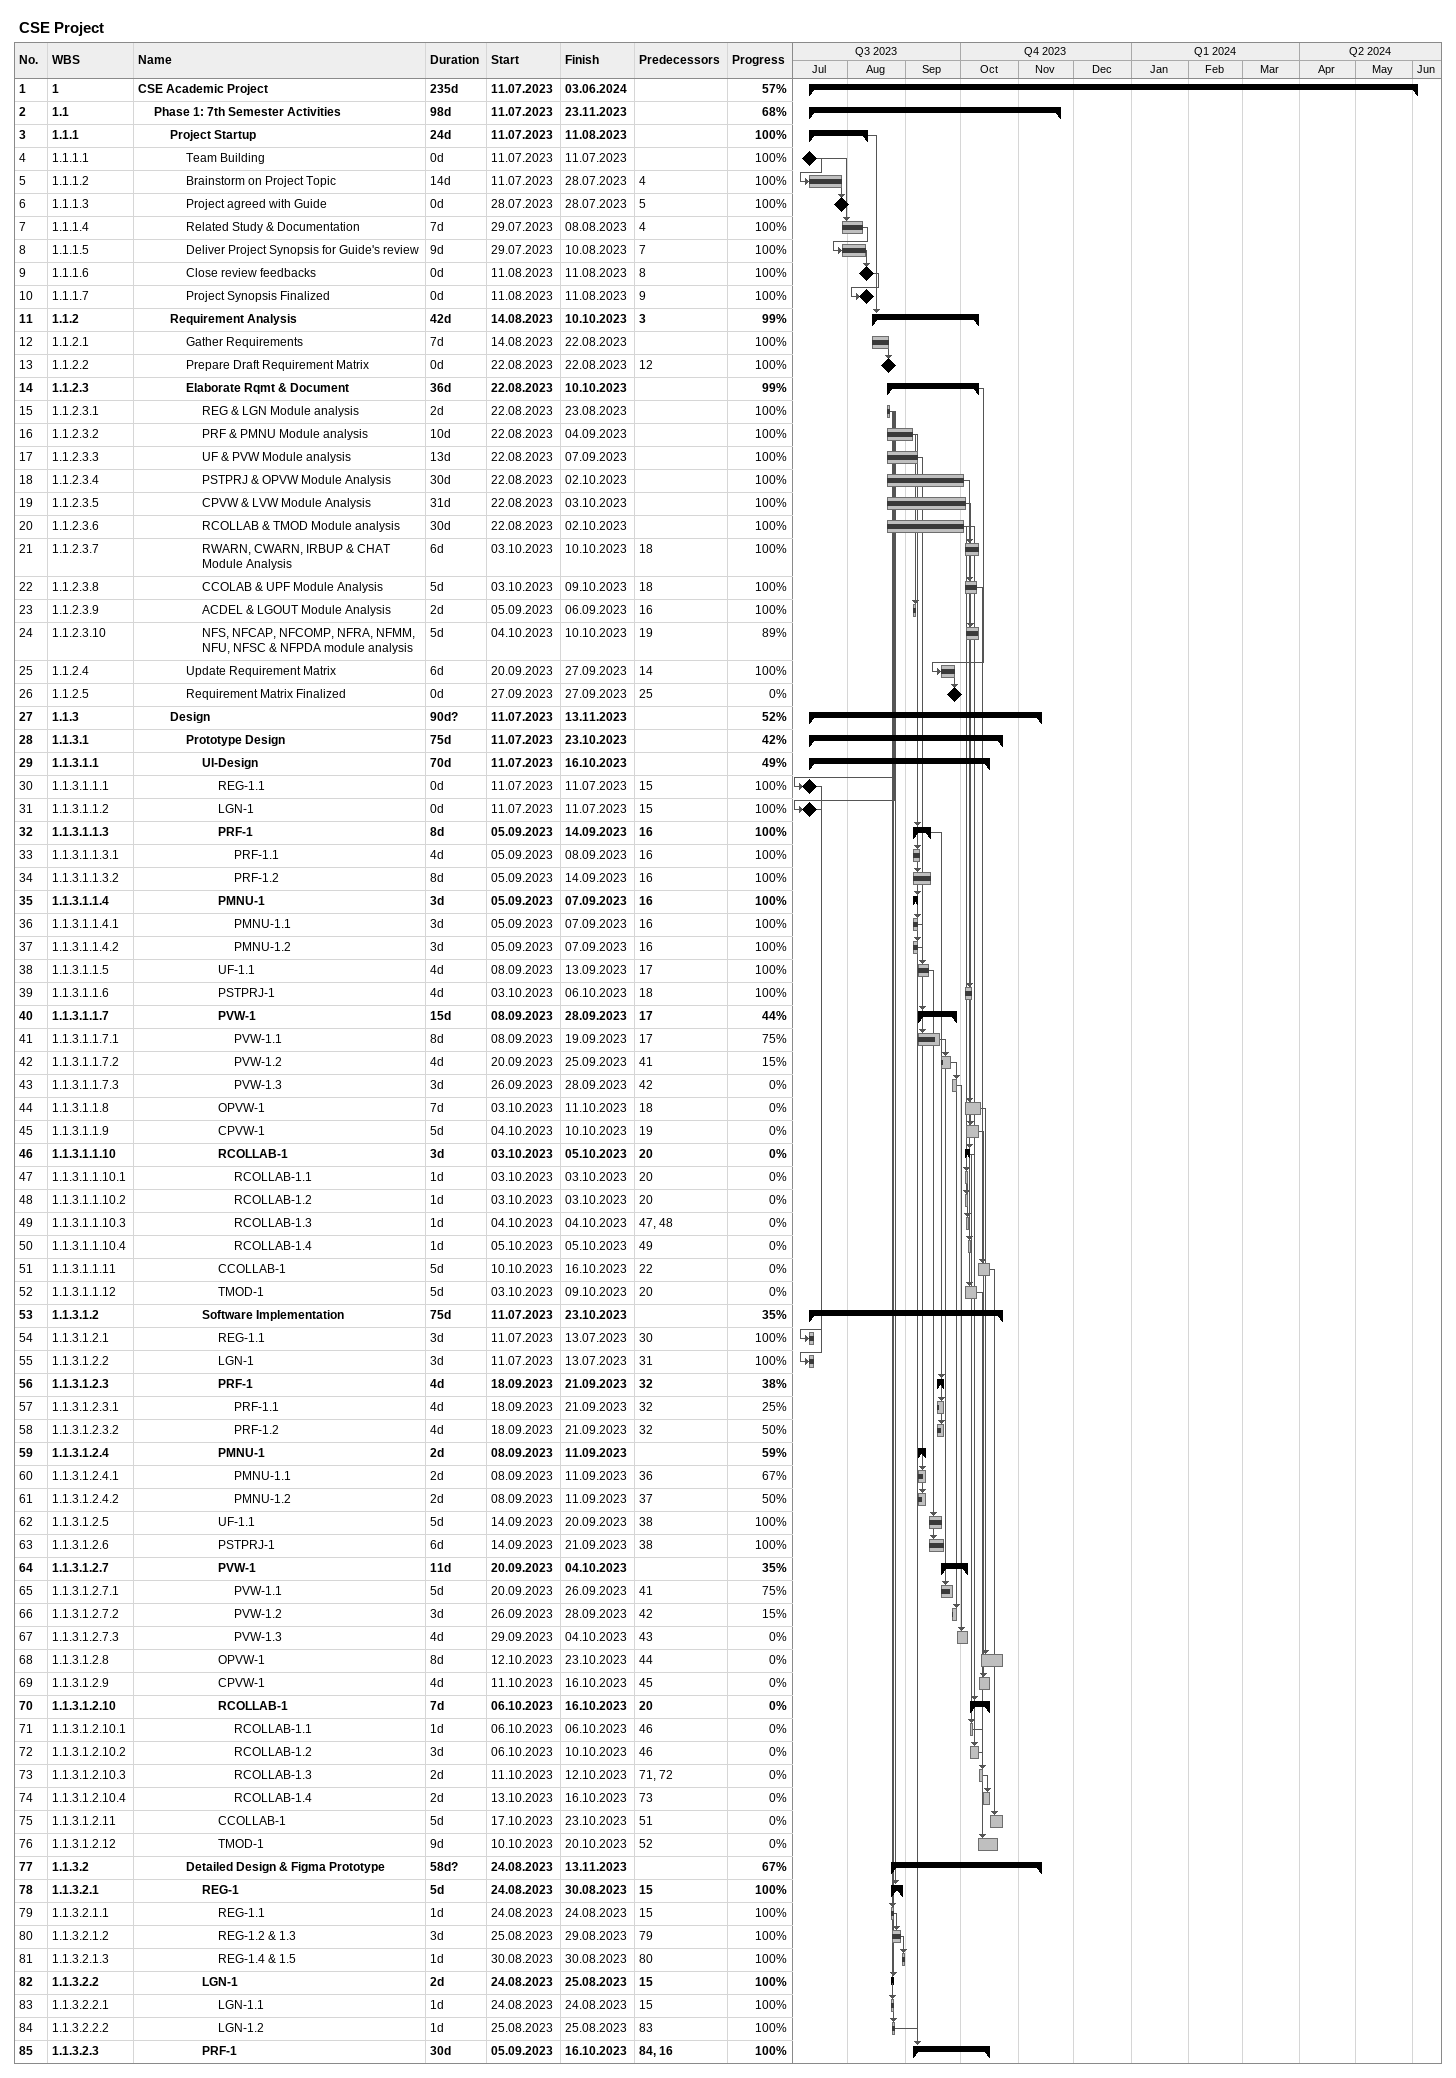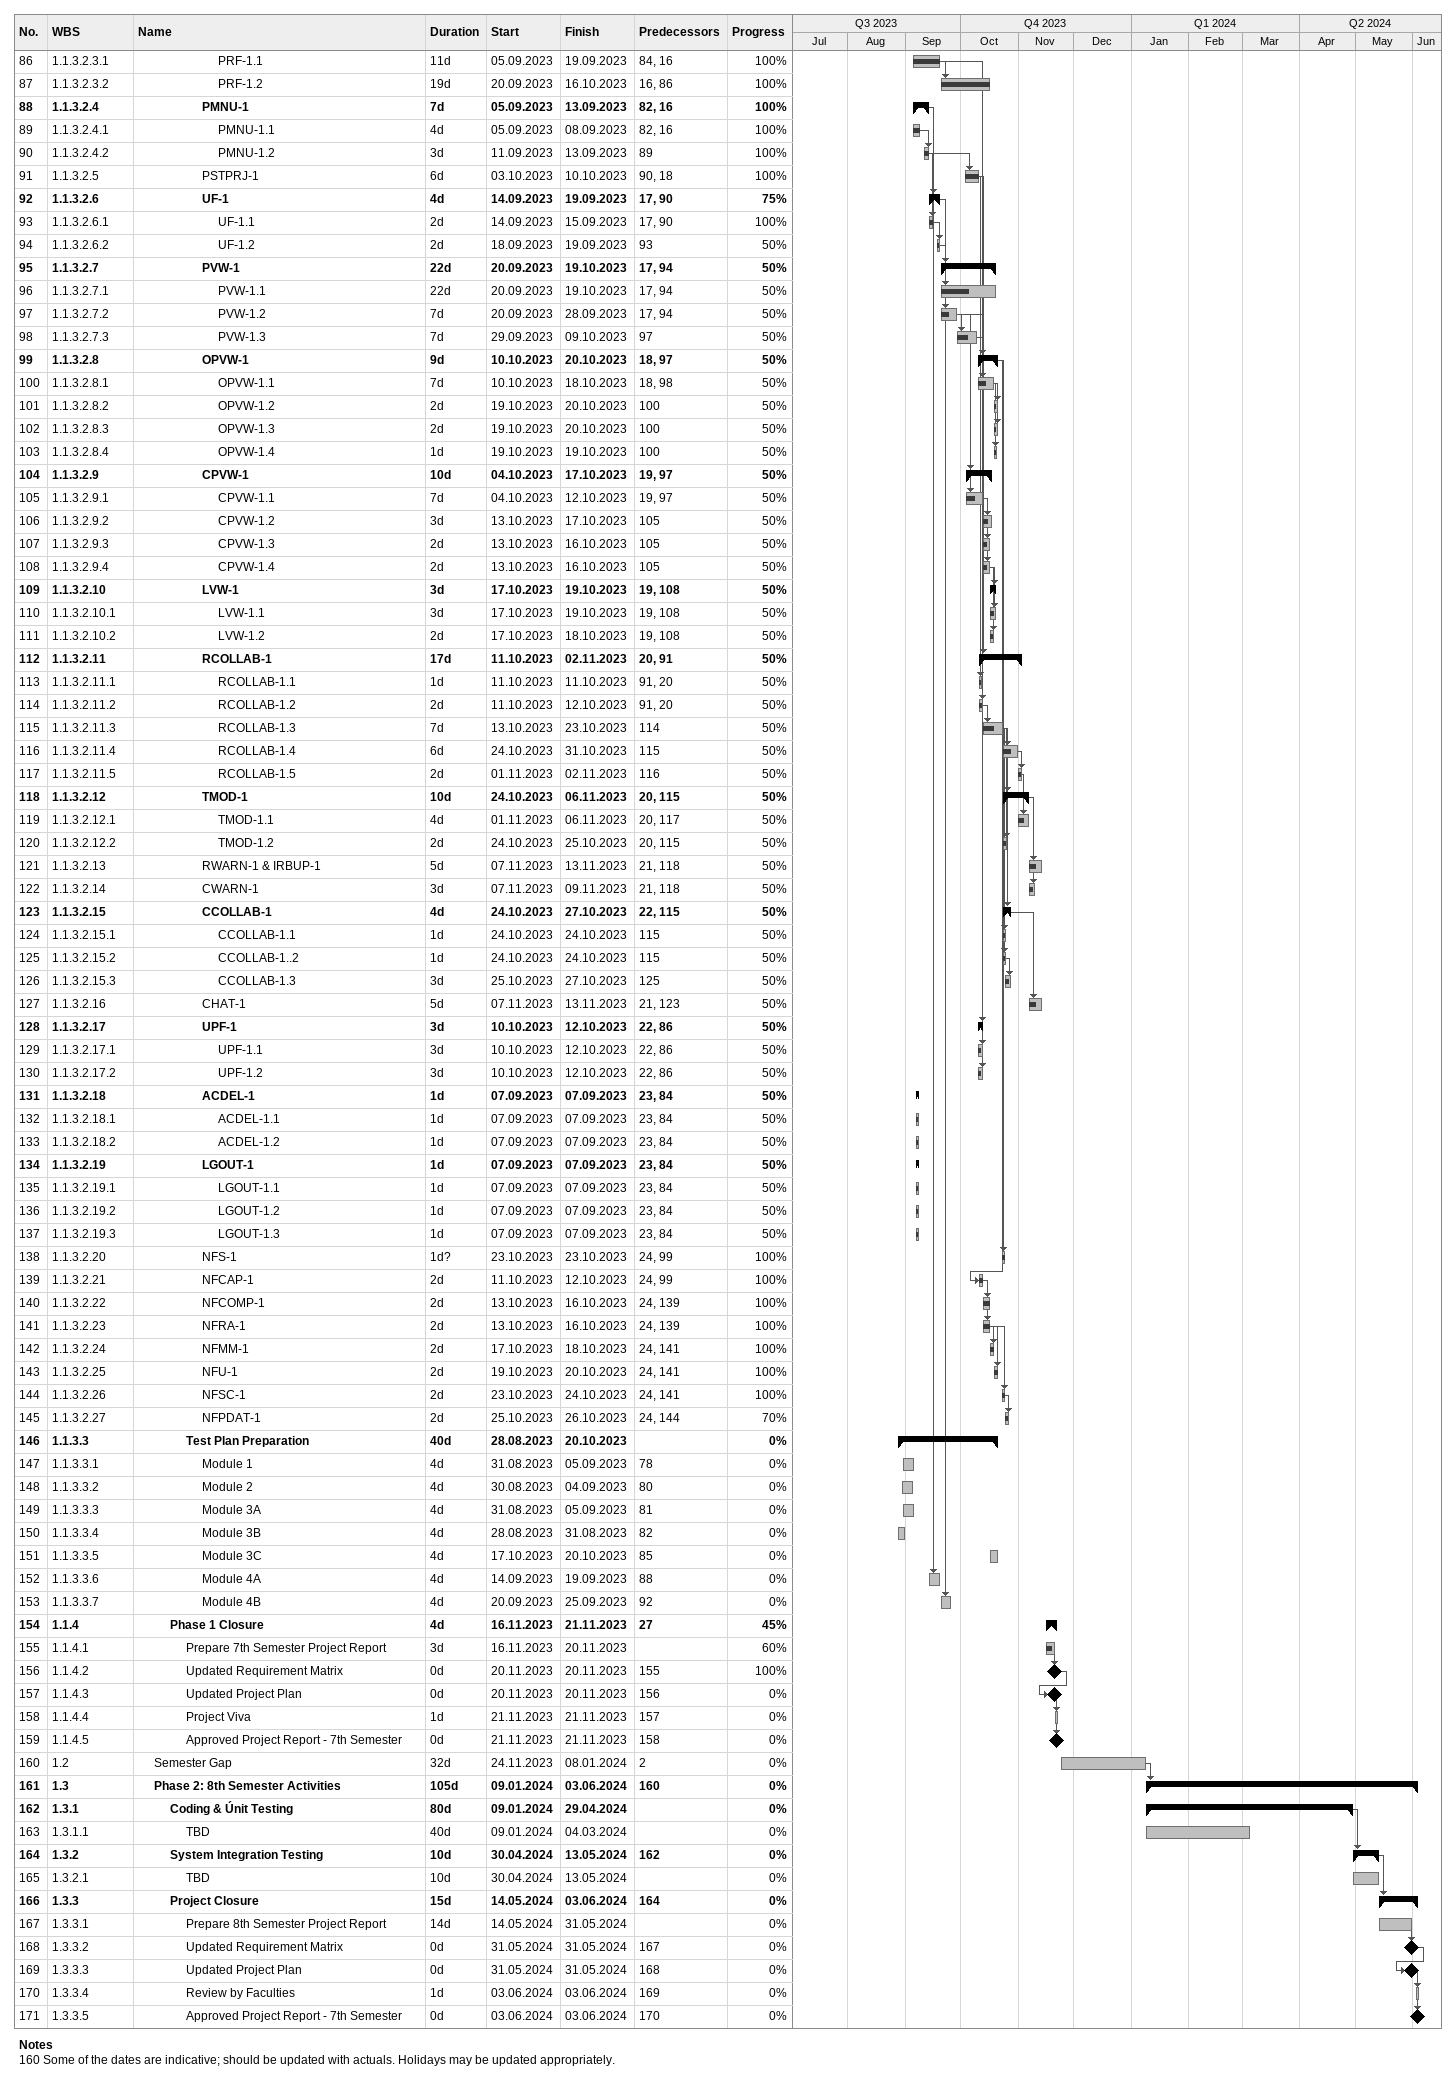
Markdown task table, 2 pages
CSE Project

| ID | WBS | Task | Duration | Start | Finish | Predecessors | % complete |
|---|---|---|---|---|---|---|---|
| 1 | 1 | **CSE Academic Project** | 235d | 2023-07-11 | 2024-06-03 |  | 57 |
| 2 | 1.1 | **Phase 1: 7th Semester Activities** | 98d | 2023-07-11 | 2023-11-23 |  | 68 |
| 3 | 1.1.1 | **Project Startup** | 24d | 2023-07-11 | 2023-08-11 |  | 100 |
| 4 | 1.1.1.1 | Team Building | 0d | 2023-07-11 | 2023-07-11 |  | 100 |
| 5 | 1.1.1.2 | Brainstorm on Project Topic | 14d | 2023-07-11 | 2023-07-28 | 4 | 100 |
| 6 | 1.1.1.3 | Project agreed with Guide | 0d | 2023-07-28 | 2023-07-28 | 5 | 100 |
| 7 | 1.1.1.4 | Related Study & Documentation | 7d | 2023-07-29 | 2023-08-08 | 4 | 100 |
| 8 | 1.1.1.5 | Deliver Project Synopsis for Guide's review | 9d | 2023-07-29 | 2023-08-10 | 7 | 100 |
| 9 | 1.1.1.6 | Close review feedbacks | 0d | 2023-08-11 | 2023-08-11 | 8 | 100 |
| 10 | 1.1.1.7 | Project Synopsis Finalized | 0d | 2023-08-11 | 2023-08-11 | 9 | 100 |
| 11 | 1.1.2 | **Requirement Analysis** | 42d | 2023-08-14 | 2023-10-10 | 3 | 99 |
| 12 | 1.1.2.1 | Gather Requirements | 7d | 2023-08-14 | 2023-08-22 |  | 100 |
| 13 | 1.1.2.2 | Prepare Draft Requirement Matrix | 0d | 2023-08-22 | 2023-08-22 | 12 | 100 |
| 14 | 1.1.2.3 | **Elaborate Rqmt & Document** | 36d | 2023-08-22 | 2023-10-10 |  | 99 |
| 15 | 1.1.2.3.1 | REG & LGN Module analysis | 2d | 2023-08-22 | 2023-08-23 |  | 100 |
| 16 | 1.1.2.3.2 | PRF & PMNU Module analysis | 10d | 2023-08-22 | 2023-09-04 |  | 100 |
| 17 | 1.1.2.3.3 | UF & PVW Module analysis | 13d | 2023-08-22 | 2023-09-07 |  | 100 |
| 18 | 1.1.2.3.4 | PSTPRJ & OPVW Module Analysis | 30d | 2023-08-22 | 2023-10-02 |  | 100 |
| 19 | 1.1.2.3.5 | CPVW & LVW Module Analysis | 31d | 2023-08-22 | 2023-10-03 |  | 100 |
| 20 | 1.1.2.3.6 | RCOLLAB & TMOD Module analysis | 30d | 2023-08-22 | 2023-10-02 |  | 100 |
| 21 | 1.1.2.3.7 | RWARN, CWARN, IRBUP & CHAT Module Analysis | 6d | 2023-10-03 | 2023-10-10 | 18 | 100 |
| 22 | 1.1.2.3.8 | CCOLAB & UPF Module Analysis | 5d | 2023-10-03 | 2023-10-09 | 18 | 100 |
| 23 | 1.1.2.3.9 | ACDEL & LGOUT Module Analysis | 2d | 2023-09-05 | 2023-09-06 | 16 | 100 |
| 24 | 1.1.2.3.10 | NFS, NFCAP, NFCOMP, NFRA, NFMM, NFU, NFSC & NFPDA module analysis | 5d | 2023-10-04 | 2023-10-10 | 19 | 89 |
| 25 | 1.1.2.4 | Update Requirement Matrix | 6d | 2023-09-20 | 2023-09-27 | 14 | 100 |
| 26 | 1.1.2.5 | Requirement Matrix Finalized | 0d | 2023-09-27 | 2023-09-27 | 25 | 0 |
| 27 | 1.1.3 | **Design** | 90d? | 2023-07-11 | 2023-11-13 |  | 52 |
| 28 | 1.1.3.1 | **Prototype Design** | 75d | 2023-07-11 | 2023-10-23 |  | 42 |
| 29 | 1.1.3.1.1 | **UI-Design** | 70d | 2023-07-11 | 2023-10-16 |  | 49 |
| 30 | 1.1.3.1.1.1 | REG-1.1 | 0d | 2023-07-11 | 2023-07-11 | 15 | 100 |
| 31 | 1.1.3.1.1.2 | LGN-1 | 0d | 2023-07-11 | 2023-07-11 | 15 | 100 |
| 32 | 1.1.3.1.1.3 | **PRF-1** | 8d | 2023-09-05 | 2023-09-14 | 16 | 100 |
| 33 | 1.1.3.1.1.3.1 | PRF-1.1 | 4d | 2023-09-05 | 2023-09-08 | 16 | 100 |
| 34 | 1.1.3.1.1.3.2 | PRF-1.2 | 8d | 2023-09-05 | 2023-09-14 | 16 | 100 |
| 35 | 1.1.3.1.1.4 | **PMNU-1** | 3d | 2023-09-05 | 2023-09-07 | 16 | 100 |
| 36 | 1.1.3.1.1.4.1 | PMNU-1.1 | 3d | 2023-09-05 | 2023-09-07 | 16 | 100 |
| 37 | 1.1.3.1.1.4.2 | PMNU-1.2 | 3d | 2023-09-05 | 2023-09-07 | 16 | 100 |
| 38 | 1.1.3.1.1.5 | UF-1.1 | 4d | 2023-09-08 | 2023-09-13 | 17 | 100 |
| 39 | 1.1.3.1.1.6 | PSTPRJ-1 | 4d | 2023-10-03 | 2023-10-06 | 18 | 100 |
| 40 | 1.1.3.1.1.7 | **PVW-1** | 15d | 2023-09-08 | 2023-09-28 | 17 | 44 |
| 41 | 1.1.3.1.1.7.1 | PVW-1.1 | 8d | 2023-09-08 | 2023-09-19 | 17 | 75 |
| 42 | 1.1.3.1.1.7.2 | PVW-1.2 | 4d | 2023-09-20 | 2023-09-25 | 41 | 15 |
| 43 | 1.1.3.1.1.7.3 | PVW-1.3 | 3d | 2023-09-26 | 2023-09-28 | 42 | 0 |
| 44 | 1.1.3.1.1.8 | OPVW-1 | 7d | 2023-10-03 | 2023-10-11 | 18 | 0 |
| 45 | 1.1.3.1.1.9 | CPVW-1 | 5d | 2023-10-04 | 2023-10-10 | 19 | 0 |
| 46 | 1.1.3.1.1.10 | **RCOLLAB-1** | 3d | 2023-10-03 | 2023-10-05 | 20 | 0 |
| 47 | 1.1.3.1.1.10.1 | RCOLLAB-1.1 | 1d | 2023-10-03 | 2023-10-03 | 20 | 0 |
| 48 | 1.1.3.1.1.10.2 | RCOLLAB-1.2 | 1d | 2023-10-03 | 2023-10-03 | 20 | 0 |
| 49 | 1.1.3.1.1.10.3 | RCOLLAB-1.3 | 1d | 2023-10-04 | 2023-10-04 | 47, 48 | 0 |
| 50 | 1.1.3.1.1.10.4 | RCOLLAB-1.4 | 1d | 2023-10-05 | 2023-10-05 | 49 | 0 |
| 51 | 1.1.3.1.1.11 | CCOLLAB-1 | 5d | 2023-10-10 | 2023-10-16 | 22 | 0 |
| 52 | 1.1.3.1.1.12 | TMOD-1 | 5d | 2023-10-03 | 2023-10-09 | 20 | 0 |
| 53 | 1.1.3.1.2 | **Software Implementation** | 75d | 2023-07-11 | 2023-10-23 |  | 35 |
| 54 | 1.1.3.1.2.1 | REG-1.1 | 3d | 2023-07-11 | 2023-07-13 | 30 | 100 |
| 55 | 1.1.3.1.2.2 | LGN-1 | 3d | 2023-07-11 | 2023-07-13 | 31 | 100 |
| 56 | 1.1.3.1.2.3 | **PRF-1** | 4d | 2023-09-18 | 2023-09-21 | 32 | 38 |
| 57 | 1.1.3.1.2.3.1 | PRF-1.1 | 4d | 2023-09-18 | 2023-09-21 | 32 | 25 |
| 58 | 1.1.3.1.2.3.2 | PRF-1.2 | 4d | 2023-09-18 | 2023-09-21 | 32 | 50 |
| 59 | 1.1.3.1.2.4 | **PMNU-1** | 2d | 2023-09-08 | 2023-09-11 |  | 59 |
| 60 | 1.1.3.1.2.4.1 | PMNU-1.1 | 2d | 2023-09-08 | 2023-09-11 | 36 | 67 |
| 61 | 1.1.3.1.2.4.2 | PMNU-1.2 | 2d | 2023-09-08 | 2023-09-11 | 37 | 50 |
| 62 | 1.1.3.1.2.5 | UF-1.1 | 5d | 2023-09-14 | 2023-09-20 | 38 | 100 |
| 63 | 1.1.3.1.2.6 | PSTPRJ-1 | 6d | 2023-09-14 | 2023-09-21 | 38 | 100 |
| 64 | 1.1.3.1.2.7 | **PVW-1** | 11d | 2023-09-20 | 2023-10-04 |  | 35 |
| 65 | 1.1.3.1.2.7.1 | PVW-1.1 | 5d | 2023-09-20 | 2023-09-26 | 41 | 75 |
| 66 | 1.1.3.1.2.7.2 | PVW-1.2 | 3d | 2023-09-26 | 2023-09-28 | 42 | 15 |
| 67 | 1.1.3.1.2.7.3 | PVW-1.3 | 4d | 2023-09-29 | 2023-10-04 | 43 | 0 |
| 68 | 1.1.3.1.2.8 | OPVW-1 | 8d | 2023-10-12 | 2023-10-23 | 44 | 0 |
| 69 | 1.1.3.1.2.9 | CPVW-1 | 4d | 2023-10-11 | 2023-10-16 | 45 | 0 |
| 70 | 1.1.3.1.2.10 | **RCOLLAB-1** | 7d | 2023-10-06 | 2023-10-16 | 20 | 0 |
| 71 | 1.1.3.1.2.10.1 | RCOLLAB-1.1 | 1d | 2023-10-06 | 2023-10-06 | 46 | 0 |
| 72 | 1.1.3.1.2.10.2 | RCOLLAB-1.2 | 3d | 2023-10-06 | 2023-10-10 | 46 | 0 |
| 73 | 1.1.3.1.2.10.3 | RCOLLAB-1.3 | 2d | 2023-10-11 | 2023-10-12 | 71, 72 | 0 |
| 74 | 1.1.3.1.2.10.4 | RCOLLAB-1.4 | 2d | 2023-10-13 | 2023-10-16 | 73 | 0 |
| 75 | 1.1.3.1.2.11 | CCOLLAB-1 | 5d | 2023-10-17 | 2023-10-23 | 51 | 0 |
| 76 | 1.1.3.1.2.12 | TMOD-1 | 9d | 2023-10-10 | 2023-10-20 | 52 | 0 |
| 77 | 1.1.3.2 | **Detailed Design & Figma Prototype** | 58d? | 2023-08-24 | 2023-11-13 |  | 67 |
| 78 | 1.1.3.2.1 | **REG-1** | 5d | 2023-08-24 | 2023-08-30 | 15 | 100 |
| 79 | 1.1.3.2.1.1 | REG-1.1 | 1d | 2023-08-24 | 2023-08-24 | 15 | 100 |
| 80 | 1.1.3.2.1.2 | REG-1.2 & 1.3 | 3d | 2023-08-25 | 2023-08-29 | 79 | 100 |
| 81 | 1.1.3.2.1.3 | REG-1.4 & 1.5 | 1d | 2023-08-30 | 2023-08-30 | 80 | 100 |
| 82 | 1.1.3.2.2 | **LGN-1** | 2d | 2023-08-24 | 2023-08-25 | 15 | 100 |
| 83 | 1.1.3.2.2.1 | LGN-1.1 | 1d | 2023-08-24 | 2023-08-24 | 15 | 100 |
| 84 | 1.1.3.2.2.2 | LGN-1.2 | 1d | 2023-08-25 | 2023-08-25 | 83 | 100 |
| 85 | 1.1.3.2.3 | **PRF-1** | 30d | 2023-09-05 | 2023-10-16 | 84, 16 | 100 |
| 86 | 1.1.3.2.3.1 | PRF-1.1 | 11d | 2023-09-05 | 2023-09-19 | 84, 16 | 100 |
| 87 | 1.1.3.2.3.2 | PRF-1.2 | 19d | 2023-09-20 | 2023-10-16 | 16, 86 | 100 |
| 88 | 1.1.3.2.4 | **PMNU-1** | 7d | 2023-09-05 | 2023-09-13 | 82, 16 | 100 |
| 89 | 1.1.3.2.4.1 | PMNU-1.1 | 4d | 2023-09-05 | 2023-09-08 | 82, 16 | 100 |
| 90 | 1.1.3.2.4.2 | PMNU-1.2 | 3d | 2023-09-11 | 2023-09-13 | 89 | 100 |
| 91 | 1.1.3.2.5 | PSTPRJ-1 | 6d | 2023-10-03 | 2023-10-10 | 90, 18 | 100 |
| 92 | 1.1.3.2.6 | **UF-1** | 4d | 2023-09-14 | 2023-09-19 | 17, 90 | 75 |
| 93 | 1.1.3.2.6.1 | UF-1.1 | 2d | 2023-09-14 | 2023-09-15 | 17, 90 | 100 |
| 94 | 1.1.3.2.6.2 | UF-1.2 | 2d | 2023-09-18 | 2023-09-19 | 93 | 50 |
| 95 | 1.1.3.2.7 | **PVW-1** | 22d | 2023-09-20 | 2023-10-19 | 17, 94 | 50 |
| 96 | 1.1.3.2.7.1 | PVW-1.1 | 22d | 2023-09-20 | 2023-10-19 | 17, 94 | 50 |
| 97 | 1.1.3.2.7.2 | PVW-1.2 | 7d | 2023-09-20 | 2023-09-28 | 17, 94 | 50 |
| 98 | 1.1.3.2.7.3 | PVW-1.3 | 7d | 2023-09-29 | 2023-10-09 | 97 | 50 |
| 99 | 1.1.3.2.8 | **OPVW-1** | 9d | 2023-10-10 | 2023-10-20 | 18, 97 | 50 |
| 100 | 1.1.3.2.8.1 | OPVW-1.1 | 7d | 2023-10-10 | 2023-10-18 | 18, 98 | 50 |
| 101 | 1.1.3.2.8.2 | OPVW-1.2 | 2d | 2023-10-19 | 2023-10-20 | 100 | 50 |
| 102 | 1.1.3.2.8.3 | OPVW-1.3 | 2d | 2023-10-19 | 2023-10-20 | 100 | 50 |
| 103 | 1.1.3.2.8.4 | OPVW-1.4 | 1d | 2023-10-19 | 2023-10-19 | 100 | 50 |
| 104 | 1.1.3.2.9 | **CPVW-1** | 10d | 2023-10-04 | 2023-10-17 | 19, 97 | 50 |
| 105 | 1.1.3.2.9.1 | CPVW-1.1 | 7d | 2023-10-04 | 2023-10-12 | 19, 97 | 50 |
| 106 | 1.1.3.2.9.2 | CPVW-1.2 | 3d | 2023-10-13 | 2023-10-17 | 105 | 50 |
| 107 | 1.1.3.2.9.3 | CPVW-1.3 | 2d | 2023-10-13 | 2023-10-16 | 105 | 50 |
| 108 | 1.1.3.2.9.4 | CPVW-1.4 | 2d | 2023-10-13 | 2023-10-16 | 105 | 50 |
| 109 | 1.1.3.2.10 | **LVW-1** | 3d | 2023-10-17 | 2023-10-19 | 19, 108 | 50 |
| 110 | 1.1.3.2.10.1 | LVW-1.1 | 3d | 2023-10-17 | 2023-10-19 | 19, 108 | 50 |
| 111 | 1.1.3.2.10.2 | LVW-1.2 | 2d | 2023-10-17 | 2023-10-18 | 19, 108 | 50 |
| 112 | 1.1.3.2.11 | **RCOLLAB-1** | 17d | 2023-10-11 | 2023-11-02 | 20, 91 | 50 |
| 113 | 1.1.3.2.11.1 | RCOLLAB-1.1 | 1d | 2023-10-11 | 2023-10-11 | 91, 20 | 50 |
| 114 | 1.1.3.2.11.2 | RCOLLAB-1.2 | 2d | 2023-10-11 | 2023-10-12 | 91, 20 | 50 |
| 115 | 1.1.3.2.11.3 | RCOLLAB-1.3 | 7d | 2023-10-13 | 2023-10-23 | 114 | 50 |
| 116 | 1.1.3.2.11.4 | RCOLLAB-1.4 | 6d | 2023-10-24 | 2023-10-31 | 115 | 50 |
| 117 | 1.1.3.2.11.5 | RCOLLAB-1.5 | 2d | 2023-11-01 | 2023-11-02 | 116 | 50 |
| 118 | 1.1.3.2.12 | **TMOD-1** | 10d | 2023-10-24 | 2023-11-06 | 20, 115 | 50 |
| 119 | 1.1.3.2.12.1 | TMOD-1.1 | 4d | 2023-11-01 | 2023-11-06 | 20, 117 | 50 |
| 120 | 1.1.3.2.12.2 | TMOD-1.2 | 2d | 2023-10-24 | 2023-10-25 | 20, 115 | 50 |
| 121 | 1.1.3.2.13 | RWARN-1 & IRBUP-1 | 5d | 2023-11-07 | 2023-11-13 | 21, 118 | 50 |
| 122 | 1.1.3.2.14 | CWARN-1 | 3d | 2023-11-07 | 2023-11-09 | 21, 118 | 50 |
| 123 | 1.1.3.2.15 | **CCOLLAB-1** | 4d | 2023-10-24 | 2023-10-27 | 22, 115 | 50 |
| 124 | 1.1.3.2.15.1 | CCOLLAB-1.1 | 1d | 2023-10-24 | 2023-10-24 | 115 | 50 |
| 125 | 1.1.3.2.15.2 | CCOLLAB-1..2 | 1d | 2023-10-24 | 2023-10-24 | 115 | 50 |
| 126 | 1.1.3.2.15.3 | CCOLLAB-1.3 | 3d | 2023-10-25 | 2023-10-27 | 125 | 50 |
| 127 | 1.1.3.2.16 | CHAT-1 | 5d | 2023-11-07 | 2023-11-13 | 21, 123 | 50 |
| 128 | 1.1.3.2.17 | **UPF-1** | 3d | 2023-10-10 | 2023-10-12 | 22, 86 | 50 |
| 129 | 1.1.3.2.17.1 | UPF-1.1 | 3d | 2023-10-10 | 2023-10-12 | 22, 86 | 50 |
| 130 | 1.1.3.2.17.2 | UPF-1.2 | 3d | 2023-10-10 | 2023-10-12 | 22, 86 | 50 |
| 131 | 1.1.3.2.18 | **ACDEL-1** | 1d | 2023-09-07 | 2023-09-07 | 23, 84 | 50 |
| 132 | 1.1.3.2.18.1 | ACDEL-1.1 | 1d | 2023-09-07 | 2023-09-07 | 23, 84 | 50 |
| 133 | 1.1.3.2.18.2 | ACDEL-1.2 | 1d | 2023-09-07 | 2023-09-07 | 23, 84 | 50 |
| 134 | 1.1.3.2.19 | **LGOUT-1** | 1d | 2023-09-07 | 2023-09-07 | 23, 84 | 50 |
| 135 | 1.1.3.2.19.1 | LGOUT-1.1 | 1d | 2023-09-07 | 2023-09-07 | 23, 84 | 50 |
| 136 | 1.1.3.2.19.2 | LGOUT-1.2 | 1d | 2023-09-07 | 2023-09-07 | 23, 84 | 50 |
| 137 | 1.1.3.2.19.3 | LGOUT-1.3 | 1d | 2023-09-07 | 2023-09-07 | 23, 84 | 50 |
| 138 | 1.1.3.2.20 | NFS-1 | 1d? | 2023-10-23 | 2023-10-23 | 24, 99 | 100 |
| 139 | 1.1.3.2.21 | NFCAP-1 | 2d | 2023-10-11 | 2023-10-12 | 24, 99 | 100 |
| 140 | 1.1.3.2.22 | NFCOMP-1 | 2d | 2023-10-13 | 2023-10-16 | 24, 139 | 100 |
| 141 | 1.1.3.2.23 | NFRA-1 | 2d | 2023-10-13 | 2023-10-16 | 24, 139 | 100 |
| 142 | 1.1.3.2.24 | NFMM-1 | 2d | 2023-10-17 | 2023-10-18 | 24, 141 | 100 |
| 143 | 1.1.3.2.25 | NFU-1 | 2d | 2023-10-19 | 2023-10-20 | 24, 141 | 100 |
| 144 | 1.1.3.2.26 | NFSC-1 | 2d | 2023-10-23 | 2023-10-24 | 24, 141 | 100 |
| 145 | 1.1.3.2.27 | NFPDAT-1 | 2d | 2023-10-25 | 2023-10-26 | 24, 144 | 70 |
| 146 | 1.1.3.3 | **Test Plan Preparation** | 40d | 2023-08-28 | 2023-10-20 |  | 0 |
| 147 | 1.1.3.3.1 | Module 1 | 4d | 2023-08-31 | 2023-09-05 | 78 | 0 |
| 148 | 1.1.3.3.2 | Module 2 | 4d | 2023-08-30 | 2023-09-04 | 80 | 0 |
| 149 | 1.1.3.3.3 | Module 3A | 4d | 2023-08-31 | 2023-09-05 | 81 | 0 |
| 150 | 1.1.3.3.4 | Module 3B | 4d | 2023-08-28 | 2023-08-31 | 82 | 0 |
| 151 | 1.1.3.3.5 | Module 3C | 4d | 2023-10-17 | 2023-10-20 | 85 | 0 |
| 152 | 1.1.3.3.6 | Module 4A | 4d | 2023-09-14 | 2023-09-19 | 88 | 0 |
| 153 | 1.1.3.3.7 | Module 4B | 4d | 2023-09-20 | 2023-09-25 | 92 | 0 |
| 154 | 1.1.4 | **Phase 1 Closure** | 4d | 2023-11-16 | 2023-11-21 | 27 | 45 |
| 155 | 1.1.4.1 | Prepare 7th Semester Project Report | 3d | 2023-11-16 | 2023-11-20 |  | 60 |
| 156 | 1.1.4.2 | Updated Requirement Matrix | 0d | 2023-11-20 | 2023-11-20 | 155 | 100 |
| 157 | 1.1.4.3 | Updated Project Plan | 0d | 2023-11-20 | 2023-11-20 | 156 | 0 |
| 158 | 1.1.4.4 | Project Viva | 1d | 2023-11-21 | 2023-11-21 | 157 | 0 |
| 159 | 1.1.4.5 | Approved Project Report - 7th Semester | 0d | 2023-11-21 | 2023-11-21 | 158 | 0 |
| 160 | 1.2 | Semester Gap | 32d | 2023-11-24 | 2024-01-08 | 2 | 0 |
| 161 | 1.3 | **Phase 2: 8th Semester Activities** | 105d | 2024-01-09 | 2024-06-03 | 160 | 0 |
| 162 | 1.3.1 | **Coding & Únit Testing** | 80d | 2024-01-09 | 2024-04-29 |  | 0 |
| 163 | 1.3.1.1 | TBD | 40d | 2024-01-09 | 2024-03-04 |  | 0 |
| 164 | 1.3.2 | **System Integration Testing** | 10d | 2024-04-30 | 2024-05-13 | 162 | 0 |
| 165 | 1.3.2.1 | TBD | 10d | 2024-04-30 | 2024-05-13 |  | 0 |
| 166 | 1.3.3 | **Project Closure** | 15d | 2024-05-14 | 2024-06-03 | 164 | 0 |
| 167 | 1.3.3.1 | Prepare 8th Semester Project Report | 14d | 2024-05-14 | 2024-05-31 |  | 0 |
| 168 | 1.3.3.2 | Updated Requirement Matrix | 0d | 2024-05-31 | 2024-05-31 | 167 | 0 |
| 169 | 1.3.3.3 | Updated Project Plan | 0d | 2024-05-31 | 2024-05-31 | 168 | 0 |
| 170 | 1.3.3.4 | Review by Faculties | 1d | 2024-06-03 | 2024-06-03 | 169 | 0 |
| 171 | 1.3.3.5 | Approved Project Report - 7th Semester | 0d | 2024-06-03 | 2024-06-03 | 170 | 0 |

Notes
- 160: Some of the dates are indicative; should be updated with actuals. Holidays may be updated appropriately.
